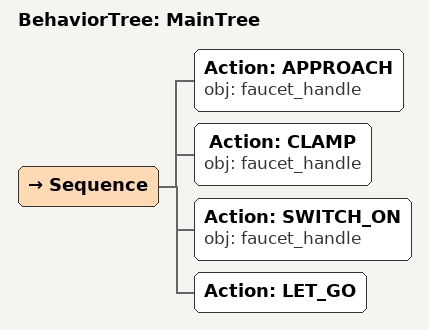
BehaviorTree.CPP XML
<root main_tree_to_execute="MainTree">
  <BehaviorTree ID="MainTree">
    <Sequence>
      <!-- Approach faucet_handle -->
      <Action ID="APPROACH" obj="faucet_handle" />
      <!-- Clamp faucet_handle -->
      <Action ID="CLAMP" obj="faucet_handle" />
      <!-- Switch on faucet_handle -->
      <Action ID="SWITCH_ON" obj="faucet_handle" />
      <!-- Let go -->
      <Action ID="LET_GO" />
    </Sequence>
  </BehaviorTree>
</root>
